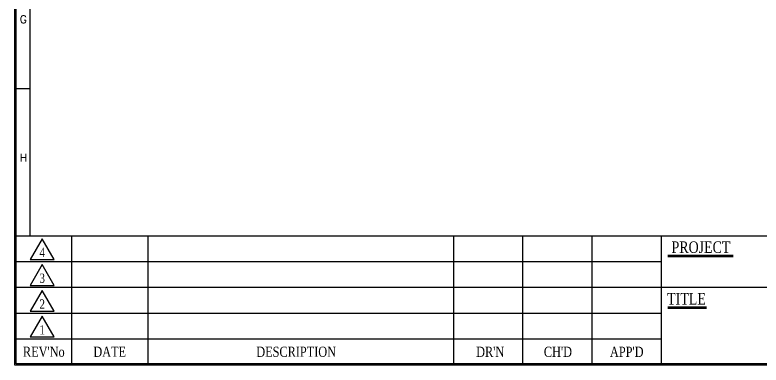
# Model space of a CAD drawing. Header units: millimetres. Extents: x 58 to 898, y 43 to 722.
# Drawn here: x 490.7 to 650.7, y 344.5 to 419.7 of the extents above; entities that cross this region are included whole.
import ezdxf
from ezdxf.enums import TextEntityAlignment as Align

# ---------------------------------------------------------------- set-up
doc = ezdxf.new("R2010")
doc.units = ezdxf.units.MM
for name, color, linetype in [('10', 1, 'Continuous'), ('20', 2, 'Continuous'), ('30', 3, 'Continuous'), ('40', 4, 'Continuous'), ('70', 7, 'Continuous')]:
    doc.layers.add(name, color=color, linetype=linetype)
doc.styles.add('SIMPLEX', font='SIMPLEX')
doc.styles.add('SS', font='batang.ttc', dxfattribs={"width": 0.8})

msp = doc.modelspace()

# ---------------------------------------------------------------- linework, layer by layer
at = {"layer": '10', "color": 7}
for p, q in [((630.778, 367.783), (644.745, 367.783)), ((630.778, 356.695), (639.03, 356.695))]:
    msp.add_line(p, q, dxfattribs=at)
for points in [[(496.558, 371.608), (493.985, 367.153), (499.13, 367.153)], [(496.558, 366.064), (493.985, 361.609), (499.13, 361.609)], [(496.558, 360.52), (493.985, 356.065), (499.13, 356.065)], [(496.558, 354.976), (493.985, 350.521), (499.13, 350.521)]]:
    msp.add_lwpolyline(points, close=True, dxfattribs=at)
at = {"layer": '20', "color": 7}
msp.add_line((493.96, 372.206), (493.96, 608.519), dxfattribs=at)
at = {"layer": '30', "color": 7}
msp.add_line((490.693, 403.886), (493.96, 403.886), dxfattribs=at)
at = {"layer": '40', "color": 7}
for p, q in [((502.836, 372.206), (502.836, 344.486)), ((519.171, 372.206), (519.171, 344.486)), ((584.743, 372.206), (584.743, 344.486)), ((599.593, 372.206), (599.593, 344.486)), ((614.443, 372.206), (614.443, 344.486)), ((629.293, 372.206), (629.293, 344.486)), ((629.293, 366.662), (490.693, 366.662)), ((629.293, 361.118), (490.693, 361.118)), ((718.393, 361.118), (629.293, 361.118)), ((629.293, 355.574), (490.693, 355.574)), ((629.293, 350.03), (490.693, 350.03))]:
    msp.add_line(p, q, dxfattribs=at)
at = {"layer": '70', "color": 7}
for p, q in [((490.693, 372.206), (866.893, 372.206)), ((630.778, 368.08), (644.745, 368.08)), ((630.778, 356.992), (639.03, 356.992))]:
    msp.add_line(p, q, dxfattribs=at)
for points in [[(866.893, 344.486), (490.693, 344.486), (490.693, 611.786), (866.893, 611.786)], [(866.596, 344.783), (490.99, 344.783), (490.99, 611.489), (866.596, 611.489)]]:
    msp.add_lwpolyline(points, close=True, dxfattribs=at)

# ---------------------------------------------------------------- texts
at = {"layer": '30', "color": 7, "style": 'SIMPLEX'}
for s, p in [('G', (492.525, 418.736)), ('H', (492.525, 389.036))]:
    msp.add_text(s, height=1.683, dxfattribs=at).set_placement(p, align=Align.MIDDLE)
at = {"layer": '40', "color": 7, "style": 'SS', "width": 0.8}
for s, height, p in [('4', 1.98, (496.545, 367.687)), ('3', 1.98, (496.545, 362.143)), ('2', 1.98, (496.545, 356.599)), ('1', 1.98, (496.545, 351.055)), ("REV'No", 2.178, (496.89, 346.259)), ('DATE', 2.178, (511.025, 346.259)), ('DESCRIPTION', 2.178, (551.017, 346.259)), ("DR'N", 2.178, (592.643, 346.253)), ("CH'D", 2.178, (607.174, 346.253)), ("APP'D", 2.178, (621.934, 346.253))]:
    msp.add_text(s, height=height, dxfattribs=at).set_placement(p, align=Align.CENTER)
at = {"layer": '70', "color": 7, "style": 'SS', "width": 0.8}
for s, p in [('PROJECT', (637.854, 368.571)), ('TITLE', (634.75, 357.483))]:
    msp.add_text(s, height=2.475, dxfattribs=at).set_placement(p, align=Align.CENTER)

doc.saveas('drawing.dxf')
